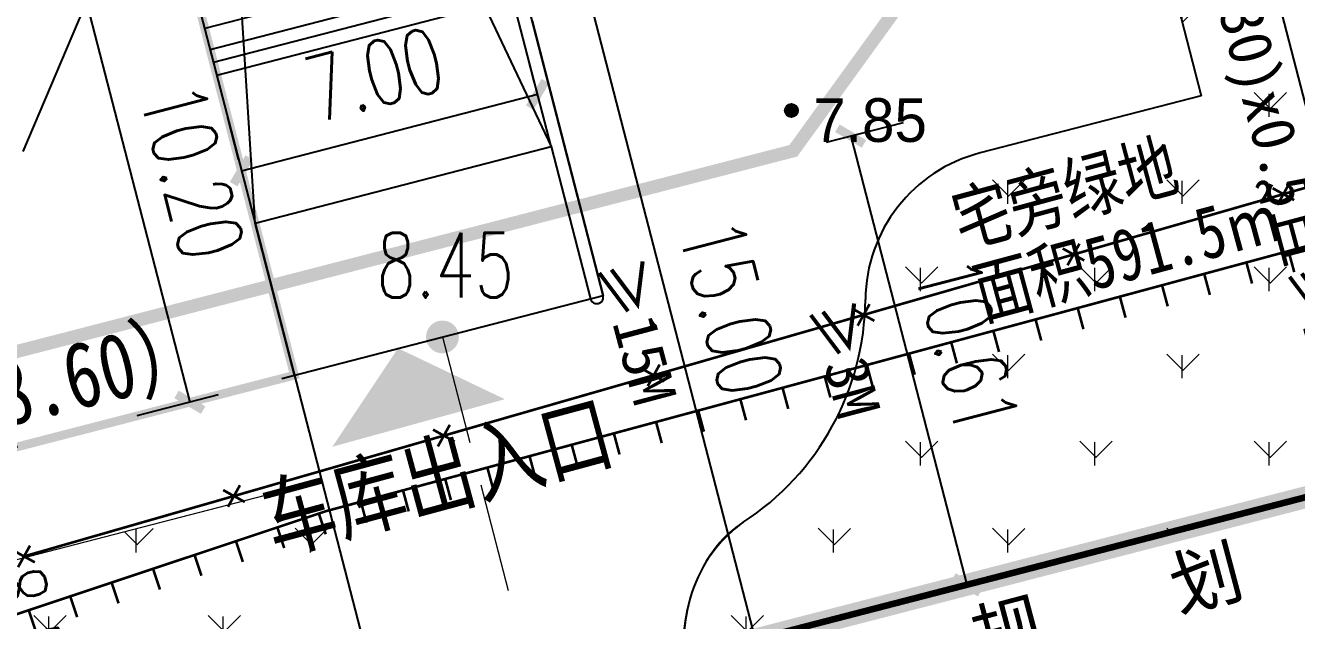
# Model space of a CAD drawing. Extents: x -83084 to 31773731, y -158416 to 241421036.
# Drawn here: x 32204.31 to 32233.41, y 241167.59 to 241181.21 of the extents above; entities that cross this region are included whole.
import ezdxf
from ezdxf.enums import TextEntityAlignment as Align
from ezdxf.xclip import XClip

# ---------------------------------------------------------------- set-up
doc = ezdxf.new("R2010")
doc.units = 0
doc.header["$LTSCALE"] = 1000
doc.header["$MEASUREMENT"] = 0
doc.header["$XCLIPFRAME"] = 0
for name, pattern in [('2', [0]), ('721120', [0]), ('CENTER2', [1.125, 0.75, -0.125, 0.125, -0.125]), ('DASH', [0.35, 0.25, -0.1])]:
    doc.linetypes.add(name, pattern=pattern)
for name, color, linetype in [('DIM_ELEV', 3, 'Continuous'), ('DIM_LEAD', 3, 'Continuous'), ('GZ_BJT_指标表', 7, 'Continuous'), ('GZ_BJT_用地界线', 1, 'Continuous'), ('GZ_BJT_绿地', 3, 'Continuous'), ('PUB_DIM', 3, 'Continuous'), ('PUB_TEXT', 7, 'Continuous'), ('Road_2', 134, 'Continuous'), ('ROOF', 4, 'Continuous'), ('地库', 5, 'DASH'), ('规划道路边线', 165, 'Continuous')]:
    doc.layers.add(name, color=color, linetype=linetype)
doc.layers.add('地形', color=7, linetype='Continuous', true_color=0x323232)
doc.layers.add('建筑控制线', color=7, linetype='Continuous', true_color=0xff0505)
for name, color, linetype, lineweight in [('绿地', 86, 'Continuous', 0), ('道路中线', 252, 'Continuous', 0), ('间距公式核对', 241, 'Continuous', 0)]:
    doc.layers.add(name, color=color, linetype=linetype, lineweight=lineweight)
doc.styles.add('_TCH_DIM', font='SIMPLEX', dxfattribs={"bigfont": 'GBCBIG'})
doc.styles.add('_TCH_DIM_T3', font='SIMPLEX', dxfattribs={"width": 0.705882, "bigfont": 'GBCBIG'})
doc.styles.add('DMHT', font='')
doc.styles.add('HZTXT', font='simhei.ttf')
doc.styles.add('JMHT', font='')
doc.styles.add('黑体', font='simhei.ttf')
doc.styles.get('DMHT').set_extended_font_data('方正细等线简体')
doc.styles.get('JMHT').set_extended_font_data('方正细等线简体')
doc.dimstyles.new('_TCH_ARCH_M_M&&1', dxfattribs={"dimtxt": 1.4875, "dimasz": 0.5, "dimexe": 1.25, "dimexo": 1.5, "dimgap": 0.63125, "dimtad": 1, "dimzin": 0, "dimdsep": 46, "dimtxsty": '_TCH_DIM_T3', "dimblk": 'ARCHTICK', "dimcen": 0.09, "dimclrt": 7, "dimazin": 2, "dimtfac": 1, "dimtdec": 0, "dimtix": 1, "dimtmove": 2, "dimatfit": 3, "dimfxl": 0, "dimtolj": 1, "dimtzin": 0, "dimarcsym": 0})
pattern_1 = [(90, (0, 0), (-1.99559095, 1.99559095), [0.52916132, -3.4620203]), (45, (0, 0), (-1.99559231, 1.99559231), [0.52916132, -2.2930323]), (135, (0, 0), (-1.99559231, -1.99559231), [0.52916132, -2.2930323])]

# ---------------------------------------------------------------- blocks, each defined once
blk = doc.blocks.new('jjjg')
at = {"layer": '建筑控制线', "color": 1, "linetype": 'CENTER2', "ltscale": 0.01, "const_width": 0.5}
blk.add_lwpolyline([(341.257, 272.55), (357.562, 275.82), (421.674, 288.68, -0.217433), (437.845, 284.89, -0.048847), (440.681, 282.215), (445.195, 273.123, 0.074148), (468.473, 212.548), (486.181, 181.252, -0.182676), (488.344, 167.276, -0.284842), (473.781, 152.039), (378.233, 127.336, -0.414214), (366.048, 134.514), (335.41, 253.018), (334.652, 255.949), (333.542, 260.242, -0.43043), (341.257, 272.55, -0.099303)], format="xyb", dxfattribs=at)
for points in [[(437.845, 284.89, 0.217433), (421.674, 288.68), (357.562, 275.82), (361.317, 261.297), (334.652, 255.949), (366.048, 134.514, 0.414214), (378.233, 127.336), (473.781, 152.039, 0.284842), (488.344, 167.276), (464.121, 210.086, -0.088788)], [(494.359, 136.702), (383.239, 107.973), (344.513, 97.96), (232.405, 68.975), (183.609, 58.956), (152.953, 183.282), (146.967, 207.555), (168.731, 244.6), (203.627, 103.082, 0.417511), (228.052, 88.507), (339.507, 117.323, 0.414214), (346.685, 129.508), (366.048, 134.514, 0.414214), (378.233, 127.336), (473.781, 152.039, 0.284842), (488.344, 167.276, 0.182676), (486.181, 181.252), (468.473, 212.548, -0.074148), (445.195, 273.123), (466.343, 230.518), (514.694, 142.859)], [(494.359, 136.702), (383.239, 107.973), (344.513, 97.96), (232.405, 68.975), (183.609, 58.956), (152.953, 183.282), (146.967, 207.555), (168.731, 244.6), (203.627, 103.082, 0.417511), (228.052, 88.507), (339.507, 117.323, 0.414214), (346.685, 129.508), (366.048, 134.514, 0.414214), (378.233, 127.336), (473.781, 152.039, 0.284842), (488.344, 167.276, 0.182676), (486.181, 181.252), (468.473, 212.548, -0.074148), (445.195, 273.123), (466.343, 230.518), (514.694, 142.859)]]:
    blk.add_lwpolyline(points, format="xyb", close=True, dxfattribs=at)
blk = doc.blocks.new('64343')
for p, q in [((150.061, 31.567), (151.438, 26.242)), ((136.118, 27.962), (137.746, 21.669)), ((151.438, 26.242), (146.374, 24.933)), ((129.777, 23.327), (136.554, 25.079)), ((136.554, 25.079), (137.455, 21.594)), ((129.777, 23.327), (132.305, 13.549))]:
    blk.add_line(p, q)
for centre, radius, start, end in [((147.25, 21.544), 3.5, 104.497, 179.4815), ((137.6, 21.631), 0.15, 194.4962, 14.4962), ((137.6, 21.631), 6.15, 303.0127, 359.4815), ((142.313, 14.378), 2.5, 123.0127, 141.5814), ((143.097, 13.757), 3.5, 141.5814, 284.497)]:
    blk.add_arc(centre, radius, start, end)
blk = doc.blocks.new('24802001')
at = {"color": 0, "linetype": 'Continuous', "lineweight": -3, "const_width": 0.12}
for points in [[(-0.4, -0.4), (0.4, 0.4)], [(-0.4, 0.4), (0.4, -0.4)]]:
    blk.add_lwpolyline(points, dxfattribs=at)
blk = doc.blocks.new('85212001')
at = {"color": 0, "linetype": 'Continuous', "lineweight": -3, "const_width": 0.12}
blk.add_lwpolyline([(0, 0), (0, 1)], dxfattribs=at)
blk = doc.blocks.new('904')
at = {"linetype": '2'}
h = blk.add_hatch(color=0, dxfattribs=at)
edge = h.paths.add_edge_path(flags=0)
edge.add_arc((0, 0), 0.3, 0, 360)
at = {"color": 0, "linetype": 'Continuous', "lineweight": -3}
for radius in [0.3, 0.15]:
    blk.add_circle((0, 0), radius, dxfattribs=at)
blk = doc.blocks.new('ysdx12')
at = {"layer": '地形', "linetype": '721120', "lineweight": -3, "ltscale": 0.5, "const_width": 0.15}
blk.add_lwpolyline([(245.729, 63.532), (150.181, 38.829)], dxfattribs=at)
at = {"layer": '地形', "linetype": 'Continuous', "lineweight": -3, "ltscale": 0.5, "const_width": 0.06}
for points in [[(234.469, 66.656), (187.122, 53.859), (152.735, 42.397)], [(209.038, 61.118), (211.44, 61.81)], [(206.635, 60.427), (209.038, 61.118)], [(204.233, 59.736), (206.635, 60.427)], [(201.83, 59.044), (204.233, 59.736)], [(199.428, 58.353), (201.83, 59.044)], [(197.025, 57.662), (199.428, 58.353)], [(194.623, 56.97), (197.025, 57.662)], [(192.22, 56.279), (194.623, 56.97)], [(189.818, 55.588), (192.22, 56.279)], [(187.415, 54.896), (189.818, 55.588)], [(185.013, 54.205), (187.415, 54.896)], [(182.61, 53.514), (185.013, 54.205)], [(180.207, 52.823), (182.61, 53.514)]]:
    blk.add_lwpolyline(points, dxfattribs=at)
at = {"layer": '地形', "linetype": 'Continuous', "xscale": 0.5, "yscale": 0.5}
blk.add_blockref('904', (197.775, 63.034), dxfattribs=at)
at = {"layer": '地形', "linetype": 'Continuous'}
for name, p, xscale, yscale, rotation in [('24802001', (209.038, 61.118), 0.5, 0.5, 16.05305166288892), ('24802001', (204.233, 59.736), 0.5, 0.5, 16.05305166288892), ('85212001', (209.156, 59.815), 0.4999999999999993, 0.4999999999999993, 195.1246256428708), ('85212001', (208.191, 59.554), 0.4999999999999993, 0.4999999999999993, 195.1246256428708), ('85212001', (207.225, 59.293), 0.4999999999999993, 0.4999999999999993, 195.1246256428708), ('85212001', (205.295, 58.771), 0.4999999999999993, 0.4999999999999993, 195.1246256428708), ('85212001', (206.26, 59.032), 0.4999999999999993, 0.4999999999999993, 195.1246256428708), ('24802001', (199.428, 58.353), 0.5, 0.5, 16.05305166288892), ('85212001', (204.329, 58.51), 0.4999999999999993, 0.4999999999999993, 195.1246256428708), ('85212001', (203.364, 58.249), 0.4999999999999993, 0.4999999999999993, 195.1246256428708), ('85212001', (202.398, 57.988), 0.4999999999999993, 0.4999999999999993, 195.1246256428708), ('85212001', (201.433, 57.727), 0.4999999999999993, 0.4999999999999993, 195.1246256428708), ('85212001', (200.468, 57.466), 0.4999999999999993, 0.4999999999999993, 195.1246256428708), ('24802001', (194.623, 56.97), 0.5, 0.5, 16.05305166288892), ('85212001', (199.502, 57.206), 0.4999999999999993, 0.4999999999999993, 195.1246256428708), ('85212001', (198.537, 56.945), 0.4999999999999993, 0.4999999999999993, 195.1246256428708), ('85212001', (196.606, 56.423), 0.4999999999999993, 0.4999999999999993, 195.1246256428708), ('85212001', (197.572, 56.684), 0.4999999999999993, 0.4999999999999993, 195.1246256428708), ('85212001', (195.641, 56.162), 0.4999999999999993, 0.4999999999999993, 195.1246256428708), ('85212001', (194.676, 55.901), 0.4999999999999993, 0.4999999999999993, 195.1246256428708), ('24802001', (189.818, 55.588), 0.5, 0.5, 16.05305166288892), ('85212001', (193.71, 55.64), 0.4999999999999993, 0.4999999999999993, 195.1246256428708), ('85212001', (192.745, 55.379), 0.4999999999999993, 0.4999999999999993, 195.1246256428708), ('85212001', (191.78, 55.118), 0.4999999999999993, 0.4999999999999993, 195.1246256428708), ('85212001', (190.814, 54.857), 0.4999999999999993, 0.4999999999999993, 195.1246256428708), ('24802001', (185.013, 54.205), 0.5, 0.5, 16.05305166288892), ('85212001', (189.849, 54.596), 0.4999999999999993, 0.4999999999999993, 195.1246256428708), ('85212001', (188.883, 54.335), 0.4999999999999993, 0.4999999999999993, 195.1246256428708), ('85212001', (186.956, 53.804), 0.5000000000000007, 0.5000000000000007, 198.4349451260092), ('85212001', (187.918, 54.075), 0.4999999999999993, 0.4999999999999993, 195.1246256428708), ('85212001', (186.007, 53.488), 0.5000000000000007, 0.5000000000000007, 198.4349451260092), ('24802001', (180.207, 52.823), 0.5, 0.5, 16.05305166288892), ('85212001', (185.058, 53.171), 0.5000000000000007, 0.5000000000000007, 198.4349451260092), ('85212001', (184.11, 52.855), 0.5000000000000007, 0.5000000000000007, 198.4349451260092), ('85212001', (183.161, 52.539), 0.5000000000000007, 0.5000000000000007, 198.4349451260092), ('85212001', (182.212, 52.223), 0.5000000000000007, 0.5000000000000007, 198.4349451260092), ('85212001', (181.264, 51.907), 0.5000000000000007, 0.5000000000000007, 198.4349451260092), ('85212001', (180.315, 51.59), 0.5000000000000007, 0.5000000000000007, 198.4349451260092)]:
    blk.add_blockref(name, p, dxfattribs=dict(at, xscale=xscale, yscale=yscale, rotation=rotation))
at = {"layer": '地形', "style": 'JMHT'}
for s, p in [('划', (207.268, 52.327)), ('规', (202.723, 51.122))]:
    blk.add_text(s, height=1.2, rotation=14.8446, dxfattribs=at).set_placement(p, align=Align.MIDDLE_CENTER)
blk.add_wipeout([(198.275, 63.434), (200.85, 63.434), (200.85, 62.184), (198.275, 62.184)]).dxf.layer = '地形'
at = {"layer": '地形', "style": 'DMHT'}
blk.add_text('7.85', height=1, dxfattribs=at).set_placement((198.275, 63.314), align=Align.TOP_LEFT)
blk = doc.blocks.new('_ArchTick')
at = {"color": 0, "linetype": 'ByBlock', "const_width": 0.4}
blk.add_lwpolyline([(-0.5, -0.5), (0.5, 0.5)], dxfattribs=at)
blk = doc.blocks.new('*D140')
at = {"layer": 'Defpoints', "color": 0, "transparency": 16777216}
for p in [(154.133, 19.885), (158.796, 10.127), (156.79, 9.608)]:
    blk.add_point(p, dxfattribs=at)
at = {"layer": 'PUB_DIM', "color": 0, "lineweight": -2, "transparency": 16777216}
for p, q in [((155.585, 20.261), (157.349, 20.717)), ((156.139, 20.404), (158.796, 10.127)), ((158.242, 9.984), (160.006, 10.44))]:
    blk.add_line(p, q, dxfattribs=at)
at = {"layer": 'PUB_DIM', "color": 0, "lineweight": -2, "transparency": 16777216, "xscale": 0.5, "yscale": 0.5, "zscale": 0.5}
for p, rotation in [((156.139, 20.404), 104.4961532846299), ((158.796, 10.127), 284.4961532846299)]:
    blk.add_blockref('_ArchTick', p, dxfattribs=dict(at, rotation=rotation))
at = {"layer": 'PUB_DIM', "color": 7, "transparency": 16777216, "insert": (158.798, 15.61), "char_height": 1.4875, "attachment_point": 5, "rotation": 284.4962, "style": '_TCH_DIM_T3'}
blk.add_mtext('\\A1;10.61', dxfattribs=at)
blk = doc.blocks.new('*D147')
at = {"layer": 'Defpoints', "color": 0, "transparency": 16777216}
for p in [(138.513, 13.666), (140.642, 5.433), (137.003, 4.493)]:
    blk.add_point(p, dxfattribs=at)
at = {"layer": 'PUB_DIM', "color": 0, "lineweight": -2, "transparency": 16777216}
for p, q in [((137.061, 13.291), (133.665, 12.413)), ((134.875, 12.725), (137.003, 4.493)), ((139.189, 5.058), (135.793, 4.18))]:
    blk.add_line(p, q, dxfattribs=at)
at = {"layer": 'PUB_DIM', "color": 0, "lineweight": -2, "transparency": 16777216, "xscale": 0.5, "yscale": 0.5, "zscale": 0.5}
for p, rotation in [((134.875, 12.725), 104.4961532855632), ((137.003, 4.493), 284.4961532855632)]:
    blk.add_blockref('_ArchTick', p, dxfattribs=dict(at, rotation=rotation))
at = {"layer": 'PUB_DIM', "color": 7, "transparency": 16777216, "insert": (137.27, 8.953), "char_height": 1.4875, "attachment_point": 5, "rotation": 284.4962, "style": '_TCH_DIM_T3'}
blk.add_mtext('\\A1;8.50', dxfattribs=at)
blk = doc.blocks.new('*D148')
at = {"layer": 'Defpoints', "color": 0, "transparency": 16777216}
for p in [(133.672, 12.414), (138.304, -5.5), (134.666, -6.44)]:
    blk.add_point(p, dxfattribs=at)
at = {"layer": 'PUB_DIM', "color": 0, "lineweight": -2, "transparency": 16777216}
for p, q in [((132.22, 12.039), (128.824, 11.161)), ((130.034, 11.474), (134.666, -6.44)), ((136.852, -5.875), (133.456, -6.753))]:
    blk.add_line(p, q, dxfattribs=at)
at = {"layer": 'PUB_DIM', "color": 0, "lineweight": -2, "transparency": 16777216, "xscale": 0.5, "yscale": 0.5, "zscale": 0.5}
for p, rotation in [((130.034, 11.474), 104.4961532855673), ((134.666, -6.44), 284.4961532855673)]:
    blk.add_blockref('_ArchTick', p, dxfattribs=dict(at, rotation=rotation))
at = {"layer": 'PUB_DIM', "color": 7, "transparency": 16777216, "insert": (133.681, 2.861), "char_height": 1.4875, "attachment_point": 5, "rotation": 284.4962, "style": '_TCH_DIM_T3'}
blk.add_mtext('\\A1;18.50', dxfattribs=at)
blk = doc.blocks.new('*D213')
at = {"layer": 'Defpoints', "color": 0, "transparency": 16777216}
for p in [(161.535, 35.795), (171.227, 3.012), (170.087, 2.718)]:
    blk.add_point(p, dxfattribs=at)
at = {"layer": 'PUB_DIM', "color": 0, "lineweight": -2, "transparency": 16777216}
for p, q in [((162.987, 36.17), (163.885, 36.402)), ((162.675, 36.089), (171.227, 3.012)), ((171.539, 3.093), (172.437, 3.325))]:
    blk.add_line(p, q, dxfattribs=at)
at = {"layer": 'PUB_DIM', "color": 0, "lineweight": -2, "transparency": 16777216, "xscale": 0.5, "yscale": 0.5, "zscale": 0.5}
for p, rotation in [((162.675, 36.089), 104.4961532844055), ((171.227, 3.012), 284.4961532844056)]:
    blk.add_blockref('_ArchTick', p, dxfattribs=dict(at, rotation=rotation))
at = {"layer": 'PUB_DIM', "color": 7, "transparency": 16777216, "insert": (168.282, 19.895), "char_height": 1.4875, "attachment_point": 5, "rotation": 284.4962, "style": '_TCH_DIM_T3'}
blk.add_mtext('\\A1;34.16', dxfattribs=at)
blk = doc.blocks.new('*D248')
at = {"layer": 'Defpoints', "color": 0, "transparency": 16777216}
for p in [(148.97, 21.36), (149.279, 20.164), (142.503, 18.412)]:
    blk.add_point(p, dxfattribs=at)
at = {"layer": 'PUB_DIM', "color": 0, "lineweight": -2, "transparency": 16777216}
for p, q in [((148.904, 21.616), (148.657, 22.57)), ((142.193, 19.608), (148.97, 21.36)), ((142.127, 19.864), (141.881, 20.819))]:
    blk.add_line(p, q, dxfattribs=at)
at = {"layer": 'PUB_DIM', "color": 0, "lineweight": -2, "transparency": 16777216, "xscale": 0.5, "yscale": 0.5, "zscale": 0.5}
for p, rotation in [((148.97, 21.36), 14.49473695049741), ((142.193, 19.608), 194.4947369504974)]:
    blk.add_blockref('_ArchTick', p, dxfattribs=dict(at, rotation=rotation))
at = {"layer": 'PUB_DIM', "color": 7, "transparency": 16777216, "insert": (145.238, 21.816), "char_height": 1.4875, "attachment_point": 5, "rotation": 14.4947, "style": '_TCH_DIM_T3'}
blk.add_mtext('\\A1;7.00', dxfattribs=at)
blk = doc.blocks.new('*D270')
at = {"layer": 'Defpoints', "color": 0, "transparency": 16777216}
for p in [(140.559, 24.726), (143.112, 14.851), (141.01, 14.308)]:
    blk.add_point(p, dxfattribs=at)
at = {"layer": 'PUB_DIM', "color": 0, "lineweight": -2, "transparency": 16777216}
for p, q in [((139.106, 24.351), (137.247, 23.87)), ((138.457, 24.183), (141.01, 14.308)), ((141.659, 14.476), (139.8, 13.995))]:
    blk.add_line(p, q, dxfattribs=at)
at = {"layer": 'PUB_DIM', "color": 0, "lineweight": -2, "transparency": 16777216, "xscale": 0.5, "yscale": 0.5, "zscale": 0.5}
for p, rotation in [((138.457, 24.183), 104.4947369611263), ((141.01, 14.308), 284.4947369611264)]:
    blk.add_blockref('_ArchTick', p, dxfattribs=dict(at, rotation=rotation))
at = {"layer": 'PUB_DIM', "color": 7, "transparency": 16777216, "insert": (141.065, 19.59), "char_height": 1.4875, "attachment_point": 5, "rotation": 284.4947, "style": '_TCH_DIM_T3'}
blk.add_mtext('\\A1;10.20', dxfattribs=at)
blk = doc.blocks.new('*D275')
at = {"layer": 'Defpoints', "color": 0, "transparency": 16777216}
for p in [(149.981, 23.341), (153.736, 8.819), (153.955, 8.875)]:
    blk.add_point(p, dxfattribs=at)
at = {"layer": 'PUB_DIM', "color": 0, "lineweight": -2, "transparency": 16777216}
for p, q in [((151.433, 23.716), (151.41, 23.71)), ((150.2, 23.397), (153.955, 8.875)), ((155.188, 9.194), (155.165, 9.188))]:
    blk.add_line(p, q, dxfattribs=at)
at = {"layer": 'PUB_DIM', "color": 0, "lineweight": -2, "transparency": 16777216, "xscale": 0.5, "yscale": 0.5, "zscale": 0.5}
for p, rotation in [((150.2, 23.397), 104.4961532846146), ((153.955, 8.875), 284.4961532846146)]:
    blk.add_blockref('_ArchTick', p, dxfattribs=dict(at, rotation=rotation))
at = {"layer": 'PUB_DIM', "color": 7, "transparency": 16777216, "insert": (153.409, 16.481), "char_height": 1.4875, "attachment_point": 5, "rotation": 284.4962, "style": '_TCH_DIM_T3'}
blk.add_mtext('\\A1;15.00', dxfattribs=at)
blk = doc.blocks.new('2334223')
at = {"layer": 'DIM_ELEV', "color": 12, "const_width": 0.375}
blk.add_lwpolyline([(165.198, -30.013, 1), (164.823, -30.013, 1)], format="xyb", close=True, dxfattribs=at)
at = {"layer": '道路中线', "linetype": 'DASH', "ltscale": 0.01}
blk.add_lwpolyline([(165.01, -30.013), (168.14, -42.119)], dxfattribs=at)
at = {"layer": 'PUB_TEXT', "color": 12, "style": '_TCH_DIM', "width": 0.705882}
blk.add_text('8.45', height=1.4875, dxfattribs=at).set_placement((163.5, -29.113))
blk = doc.blocks.new('ghdlbx')
at = {"layer": '规划道路边线', "linetype": '721120', "lineweight": -3, "ltscale": 0.5, "const_width": 0.15}
blk.add_lwpolyline([(245.729, 63.532), (150.181, 38.829)], dxfattribs=at)
blk = doc.blocks.new('zbyd')
at = {"layer": 'DIM_LEAD'}
blk.add_line((-103.425, 14.915), (-106.465, 7.74), dxfattribs=at)
blk = doc.blocks.new('eewq')
at = {"layer": '地库', "linetype": 'Continuous'}
for p, q in [((32816470, 241195579), (32809690, 241193826)), ((32816545, 241195288), (32809765, 241193535)), ((32816671, 241194804), (32809891, 241193051)), ((32816746, 241194514), (32809966, 241192761)), ((32816871, 241194029), (32810091, 241192277)), ((32816946, 241193739), (32810166, 241191986)), ((32817071, 241193255), (32810291, 241191502)), ((32817146, 241192964), (32810366, 241191212)), ((32817271, 241192480), (32810491, 241190728)), ((32817346, 241192190), (32810566, 241190437)), ((32817472, 241191706), (32810692, 241189953)), ((32817547, 241191415), (32810767, 241189663)), ((32817672, 241190931), (32810892, 241189179)), ((32817747, 241190641), (32810967, 241188888)), ((32817872, 241190157), (32811092, 241188404)), ((32817947, 241189866), (32811167, 241188114)), ((32818072, 241189382), (32811292, 241187630)), ((32818147, 241189092), (32811368, 241187339)), ((32818273, 241188608), (32811493, 241186855)), ((32818348, 241188317), (32811568, 241186565)), ((32818473, 241187833), (32811693, 241186080)), ((32818548, 241187543), (32811768, 241185790)), ((32818673, 241187059), (32811893, 241185306)), ((32818748, 241186768), (32811968, 241185016)), ((32818873, 241186284), (32812093, 241184531)), ((32818949, 241185994), (32812169, 241184241)), ((32819074, 241185510), (32812294, 241183757)), ((32819149, 241185219), (32812369, 241183466)), ((32819274, 241184735), (32812494, 241182982)), ((32819349, 241184445), (32812569, 241182692)), ((32819474, 241183961), (32812694, 241182208)), ((32819549, 241183670), (32812769, 241181917)), ((32819674, 241183186), (32812895, 241181433)), ((32819750, 241182896), (32812970, 241181143)), ((32819875, 241182412), (32813095, 241180659)), ((32819950, 241182121), (32813170, 241180368))]:
    blk.add_line(p, q, dxfattribs=at)
blk = doc.blocks.new('cc')
at = {"layer": '间距公式核对', "style": 'HZTXT'}
for s, p in [('≥[0.8x30+(H1-30)x0.5且≥26M、≤50M]/2', (162.101, 32.483)), ('≥15M', (150.328, 17.448)), ('≥3M', (155.17, 16.484))]:
    blk.add_text(s, height=1, rotation=284.9222, dxfattribs=at).set_placement(p)
at = {"layer": 'PUB_DIM'}
for p1, p2, distance, picture, middle in [((161.535, 35.795), (170.087, 2.718), 1.178, '*D213', (168.282, 19.895)), ((138.513, 13.666), (140.642, 5.433), -3.758, '*D147', (137.27, 8.953)), ((133.672, 12.414), (138.304, -5.5), -3.758, '*D148', (133.681, 2.861))]:
    dim = blk.add_aligned_dim(p1=p1, p2=p2, distance=distance, dimstyle='_TCH_ARCH_M_M&&1', dxfattribs=at)
    dim.commit()
    dim.dimension.update_dxf_attribs({"geometry": picture, "text_midpoint": middle})
at = {"layer": 'PUB_DIM', "color": 211}
dim = blk.add_aligned_dim(p1=(140.559, 24.726), p2=(143.112, 14.851), distance=-2.171, dimstyle='_TCH_ARCH_M_M&&1', dxfattribs=at)
dim.commit()
dim.dimension.update_dxf_attribs({"geometry": '*D270', "text_midpoint": (141.065, 19.59)})
at = {"layer": 'PUB_DIM', "color": 31}
for p1, p2, distance, picture, middle in [((149.981, 23.341), (153.736, 8.819), 0.226, '*D275', (153.409, 16.481)), ((142.503, 18.412), (149.279, 20.164), 1.236, '*D248', (145.238, 21.816)), ((154.133, 19.885), (156.79, 9.608), 2.071, '*D140', (158.798, 15.61))]:
    dim = blk.add_aligned_dim(p1=p1, p2=p2, distance=distance, dimstyle='_TCH_ARCH_M_M&&1', dxfattribs=at)
    dim.commit()
    dim.dimension.update_dxf_attribs({"geometry": picture, "text_midpoint": middle})

msp = doc.modelspace()

# ---------------------------------------------------------------- linework, layer by layer
at = {"layer": 'GZ_BJT_用地界线', "lineweight": 0}
msp.add_lwpolyline([(32233.865, 241312.615, 0.217433), (32217.694, 241316.406), (32153.582, 241303.546), (32157.337, 241289.023), (32130.672, 241283.674), (32162.068, 241162.24, 0.414214), (32174.253, 241155.062), (32269.801, 241179.765, 0.284842), (32284.364, 241195.002), (32260.141, 241237.812, -0.088788)], format="xyb", close=True, dxfattribs=at)
msp.add_lwpolyline([(32233.865, 241312.615, 0.217433), (32217.694, 241316.406), (32153.582, 241303.546), (32157.337, 241289.023), (32130.672, 241283.674), (32162.068, 241162.24, 0.414214), (32174.253, 241155.062), (32269.801, 241179.765, 0.284842), (32284.364, 241195.002), (32260.141, 241237.812, -0.088788)], format="xyb", close=True, dxfattribs=at)
at = {"layer": 'GZ_BJT_用地界线', "linetype": 'CENTER2', "lineweight": 0}
msp.add_lwpolyline([(32290.379, 241164.428), (32179.259, 241135.698), (32140.533, 241125.686), (32028.425, 241096.701), (31979.629, 241086.682), (31948.973, 241211.008), (31942.987, 241235.281), (31964.751, 241272.326), (31999.647, 241130.808, 0.417511), (32024.072, 241116.233), (32135.527, 241145.049, 0.414214), (32142.705, 241157.234), (32162.068, 241162.24, 0.414214), (32174.253, 241155.062), (32269.801, 241179.765, 0.284842), (32284.364, 241195.002, 0.182676), (32282.201, 241208.978), (32264.493, 241240.274, -0.074148), (32241.215, 241300.849), (32262.363, 241258.244), (32310.714, 241170.585)], format="xyb", close=True, dxfattribs=at)

# ---------------------------------------------------------------- block references
at = {"layer": 'PUB_TEXT'}
ref = msp.add_blockref('jjjg', (31796.02, 241027.726), dxfattribs=at)
XClip(ref).set_block_clipping_path([(-13.0000000003, -5.0000000001), (531.4999999997, 405.4999999999)])
at = {"layer": 'Road_2'}
msp.add_blockref('64343', (32079.791, 241153.362), dxfattribs=at)

# ---------------------------------------------------------------- next in the draw order: block references
ref = msp.add_blockref('ysdx12', (32024.072, 241116.233))
XClip(ref).set_block_clipping_path([(-272.4682125144, -93.5070921242), (303.3494281587, 310.7769526536)])

# ---------------------------------------------------------------- next in the draw order: hatches: boundary and pattern name
at = {"layer": '绿地'}
h = msp.add_hatch(dxfattribs=at)
h.set_pattern_fill('GRASS', color=256)
h.set_pattern_definition(pattern_1)
edge = h.paths.add_edge_path()
edge.add_line((32153.794, 241194.242), (32162.068, 241162.24))
edge.add_arc((32171.75, 241164.743), 10, 194.4962, 284.4962)
edge.add_line((32174.253, 241155.062), (32212.264, 241164.889))
edge.add_arc((32206.286, 241165.409), 6, 355.0249, 374.4962)
edge.add_line((32212.095, 241166.911), (32211.094, 241170.784))
edge.add_line((32211.094, 241170.784), (32190.748, 241165.523))
edge.add_line((32190.748, 241165.523), (32165.209, 241180.268))
edge.add_line((32165.209, 241180.268), (32165.778, 241181.254))
edge.add_line((32165.778, 241181.254), (32164.619, 241181.909))
edge.add_line((32164.619, 241181.909), (32172.301, 241195.487))
edge.add_line((32172.301, 241195.487), (32173.737, 241194.674))
edge.add_line((32173.737, 241194.674), (32175.19, 241197.242))
edge.add_line((32175.19, 241197.242), (32174.493, 241197.636))
edge.add_line((32174.493, 241197.636), (32174.247, 241197.201))
edge.add_line((32174.247, 241197.201), (32168.503, 241200.451))
edge.add_line((32168.503, 241200.451), (32173.772, 241209.763))
edge.add_line((32173.772, 241209.763), (32178.907, 241206.858))
edge.add_line((32178.907, 241206.858), (32179.695, 241208.251))
edge.add_line((32179.695, 241208.251), (32181.523, 241207.218))
edge.add_line((32181.523, 241207.218), (32183.014, 241209.852))
edge.add_line((32183.014, 241209.852), (32182.806, 241210.627))
edge.add_line((32182.806, 241210.627), (32175.221, 241214.918))
edge.add_line((32175.221, 241214.918), (32164.18, 241211.999))
edge.add_line((32164.18, 241211.999), (32165.455, 241207.07))
edge.add_line((32165.455, 241207.07), (32159.646, 241205.568))
edge.add_line((32159.646, 241205.568), (32158.371, 241210.497))
edge.add_line((32158.371, 241210.497), (32157.887, 241210.372))
edge.add_arc((32160.891, 241198.754), 12, 104.4962, 125.5964)
edge.add_arc((32155.07, 241206.885), 2, 125.5964, 194.4962)
edge.add_line((32153.134, 241206.385), (32156.118, 241194.843))
edge.add_line((32156.118, 241194.843), (32153.794, 241194.242))
h = msp.add_hatch(dxfattribs=at)
h.set_pattern_fill('GRASS', color=256)
h.set_pattern_definition(pattern_1)
edge = h.paths.add_edge_path()
edge.add_line((32198.944, 241182.309), (32197.527, 241183.11))
edge.add_line((32197.527, 241183.11), (32198.659, 241185.112))
edge.add_line((32198.659, 241185.112), (32199.53, 241184.62))
edge.add_line((32199.53, 241184.62), (32204.552, 241193.497))
edge.add_line((32204.552, 241193.497), (32203.682, 241193.99))
edge.add_line((32203.682, 241193.99), (32206.292, 241198.603))
edge.add_line((32206.292, 241198.603), (32198.372, 241203.084))
edge.add_line((32198.372, 241203.084), (32198.121, 241202.651))
edge.add_line((32198.121, 241202.651), (32197.69, 241202.895))
edge.add_line((32197.69, 241202.895), (32197.001, 241201.676))
edge.add_line((32197.001, 241201.676), (32195.869, 241202.316))
edge.add_line((32195.869, 241202.316), (32197.589, 241205.356))
edge.add_line((32197.589, 241205.356), (32211.515, 241197.477))
edge.add_line((32211.515, 241197.477), (32214.526, 241202.8))
edge.add_line((32214.526, 241202.8), (32219.135, 241200.183))
edge.add_line((32219.135, 241200.183), (32218.639, 241199.306))
edge.add_line((32218.639, 241199.306), (32227.521, 241194.29))
edge.add_line((32227.521, 241194.29), (32228.013, 241195.161))
edge.add_line((32228.013, 241195.161), (32232.626, 241192.551))
edge.add_line((32232.626, 241192.551), (32232.82, 241192.894))
edge.add_line((32232.82, 241192.894), (32240.621, 241179.103))
edge.add_line((32240.621, 241179.103), (32241.927, 241179.841))
edge.add_line((32241.927, 241179.841), (32243.674, 241176.751))
edge.add_line((32243.674, 241176.751), (32252.656, 241181.832))
edge.add_line((32252.656, 241181.832), (32255.863, 241176.162))
edge.add_line((32255.863, 241176.162), (32219.408, 241166.736))
edge.add_arc((32222.74, 241167.14), 3.357, 126.5458, 186.9075, ccw=False)
edge.add_arc((32217.391, 241174.994), 6.15, 303.0127, 359.4815)
edge.add_arc((32227.04, 241174.906), 3.5, 104.497, 179.4815, ccw=False)
edge.add_line((32226.164, 241178.295), (32231.228, 241179.604))
edge.add_line((32231.228, 241179.604), (32228.525, 241190.06))
edge.add_line((32228.525, 241190.06), (32214.585, 241186.456))
edge.add_line((32214.585, 241186.456), (32212.007, 241196.428))
edge.add_line((32212.007, 241196.428), (32204.646, 241194.525))
edge.add_line((32204.646, 241194.525), (32207.249, 241184.459))
edge.add_line((32207.249, 241184.459), (32198.944, 241182.309))

# ---------------------------------------------------------------- next in the draw order: linework, layer by layer
at = {"color": 5}
msp.add_lwpolyline([(32212.842, 241173.821, 0, 4.096, 0), (32213.313, 241172.111, 4.096, 4.096, 0)], format="xyseb", dxfattribs=at)
at = {"layer": 'GZ_BJT_绿地', "lineweight": 0}
for points in [[(32153.906, 241208.511, 0.310029), (32153.134, 241206.385), (32156.118, 241194.843), (32153.794, 241194.242), (32162.068, 241162.24, 0.414214), (32174.253, 241155.062), (32212.264, 241164.889, 0.085164), (32212.095, 241166.911), (32211.094, 241170.784), (32190.748, 241165.523), (32165.209, 241180.268), (32165.778, 241181.254), (32164.619, 241181.909), (32172.301, 241195.487), (32173.737, 241194.674), (32175.19, 241197.242), (32174.493, 241197.636), (32174.247, 241197.201), (32168.503, 241200.451), (32173.772, 241209.763), (32178.907, 241206.858), (32179.695, 241208.251), (32181.523, 241207.218), (32183.014, 241209.852)], [(32255.863, 241176.162), (32219.408, 241166.736, -0.269642), (32220.742, 241169.836, 0.251502), (32223.541, 241174.938, -0.339379), (32226.164, 241178.295), (32231.228, 241179.604), (32228.525, 241190.06), (32214.585, 241186.456), (32212.007, 241196.428), (32204.646, 241194.525), (32207.249, 241184.459), (32198.944, 241182.309)]]:
    msp.add_lwpolyline(points, format="xyb", dxfattribs=at)
at = {"layer": 'ROOF', "const_width": 0.2}
msp.add_lwpolyline([(32171.021, 241190.179), (32166.663, 241182.476), (32191.651, 241168.339), (32210.468, 241173.204), (32207.915, 241183.079), (32198.733, 241180.705), (32195.047, 241182.79)], dxfattribs=at)
at = {"layer": '地库', "linetype": 'Continuous'}
for p, q in [((32217.539, 241175.032), (32212.007, 241196.428)), ((32216.347, 241178.442), (32211.791, 241196.063)), ((32208.401, 241195.186), (32216.347, 241178.442)), ((32209.567, 241176.689), (32208.401, 241195.186)), ((32205.011, 241194.31), (32209.567, 241176.689)), ((32208.691, 241180.078), (32215.76, 241181.906)), ((32209.567, 241176.689), (32216.347, 241178.442)), ((32209.567, 241176.689), (32216.347, 241178.442)), ((32216.347, 241178.442), (32217.248, 241174.957)), ((32210.468, 241173.204), (32209.567, 241176.689)), ((32210.178, 241173.129), (32217.539, 241175.032)), ((32210.178, 241173.129), (32210.178, 241173.129))]:
    msp.add_line(p, q, dxfattribs=at)
at = {"layer": '地库', "ltscale": 0.005, "const_width": 0.3}
for points in [[(32136.215, 241276.678), (32164.133, 241168.698), (32171.656, 241165.356), (32221.89, 241178.343), (32226.812, 241185.143), (32222.348, 241202.409), (32223.619, 241204.656), (32224.054, 241204.41), (32226.246, 241208.283), (32232.904, 241204.516), (32236.843, 241211.478), (32236.843, 241211.478), (32236.06, 241211.922), (32237.192, 241213.923), (32232.536, 241216.558), (32233.545, 241218.342), (32232.849, 241218.736), (32233.413, 241219.733), (32223.362, 241258.609)], [(32136.215, 241276.678), (32164.133, 241168.698), (32171.656, 241165.356), (32221.89, 241178.343), (32226.812, 241185.143), (32224.87, 241192.652), (32227.692, 241197.64), (32232.305, 241195.03), (32236.121, 241201.775)]]:
    msp.add_lwpolyline(points, dxfattribs=at)
at = {"layer": '建筑控制线', "color": 1, "linetype": 'CENTER2', "ltscale": 0.01, "const_width": 0.5}
msp.add_lwpolyline([(32233.865, 241312.615, 0.217433), (32217.694, 241316.406), (32153.582, 241303.546), (32157.337, 241289.023), (32130.672, 241283.674), (32162.068, 241162.24, 0.414214), (32174.253, 241155.062), (32269.801, 241179.765, 0.284842), (32284.364, 241195.002), (32260.141, 241237.812, -0.088788)], format="xyb", close=True, dxfattribs=at)
at = {"layer": '绿地'}
for points in [[(32153.906, 241208.511, 0.310029), (32153.134, 241206.385), (32156.118, 241194.843), (32153.794, 241194.242), (32162.068, 241162.24, 0.414214), (32174.253, 241155.062), (32212.264, 241164.889, 0.085164), (32212.095, 241166.911), (32211.094, 241170.784), (32190.748, 241165.523), (32165.209, 241180.268), (32165.778, 241181.254), (32164.619, 241181.909), (32172.301, 241195.487), (32173.737, 241194.674), (32175.19, 241197.242), (32174.493, 241197.636), (32174.247, 241197.201), (32168.503, 241200.451), (32173.772, 241209.763), (32178.907, 241206.858), (32179.695, 241208.251), (32181.523, 241207.218), (32183.014, 241209.852)], [(32255.863, 241176.162), (32219.408, 241166.736, -0.269642), (32220.742, 241169.836, 0.251502), (32223.541, 241174.938, -0.339379), (32226.164, 241178.295), (32231.228, 241179.604), (32228.525, 241190.06), (32214.585, 241186.456), (32212.007, 241196.428), (32204.646, 241194.525), (32207.249, 241184.459), (32198.944, 241182.309)]]:
    msp.add_lwpolyline(points, format="xyb", dxfattribs=at)

# ---------------------------------------------------------------- next in the draw order: block references
ref = msp.add_blockref('ghdlbx', (32024.072, 241116.233))
XClip(ref).set_block_clipping_path([(-228.0520679788, -93.5070920873), (303.447932021, 316.9929079127)])
for name, p in [('zbyd', (32310.714, 241170.585)), ('cc', (32067.065, 241158.277)), ('2334223', (32048.848, 241204.094))]:
    msp.add_blockref(name, p)
at = {"layer": 'GZ_BJT_指标表', "xscale": 0.001, "yscale": 0.001, "zscale": 0.001}
msp.add_blockref('eewq', (-604.554, 0), dxfattribs=at)

# ---------------------------------------------------------------- next in the draw order: texts
at = {"layer": 'PUB_TEXT', "color": 1, "style": '黑体', "width": 0.8}
msp.add_text('±0.000=（8.60）', height=1.5, rotation=13.7035, dxfattribs=at).set_placement((32195.865, 241170.074))
at = {"layer": 'PUB_TEXT', "style": '黑体', "width": 0.8}
msp.add_text('车库出入口', height=1.5, rotation=15.1176, dxfattribs=at).set_placement((32209.99, 241169.101))
at = {"layer": '绿地', "style": '黑体', "width": 0.8}
for s, p in [('宅旁绿地', (32225.733, 241176.118)), ('面积591.5㎡', (32226.228, 241174.462))]:
    msp.add_text(s, height=1.2, rotation=15.1176, dxfattribs=at).set_placement(p)

doc.saveas('drawing.dxf')
